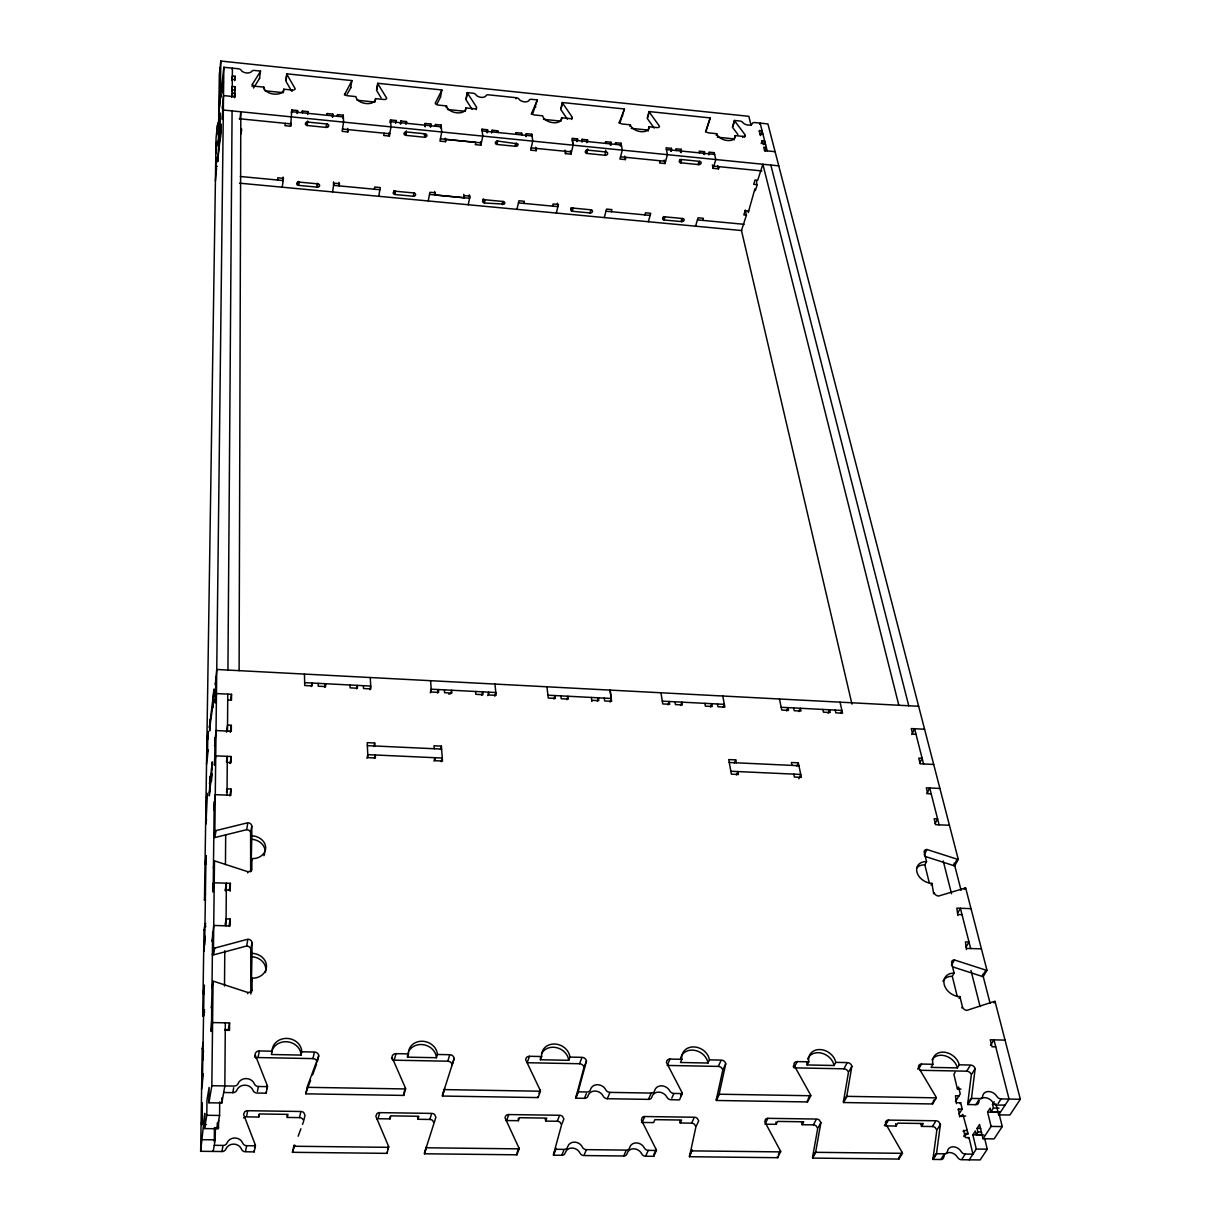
<?xml version="1.0" encoding="UTF-8"?>
<svg xmlns="http://www.w3.org/2000/svg" width="1221" height="1221" viewBox="0 0 1221 1221"><rect width="100%" height="100%" fill="white"/><g stroke="black" fill="none" stroke-linecap="round" stroke-linejoin="round"><path stroke-width="1.5" d="M216.163 152.884L216.621 141.88L216.163 152.884L216.529 149.557M239.102 670.65L240.812 111.783L239.927 119.231M241.132 128.541L241.117 133.776L241.682 129.167M206.074 822.725L206.151 823.885L206.837 793.268L206.074 822.725L206.547 819.428M211.569 1021.855L211.111 1031.455L212.576 1022.557L229.563 1022.939L229.517 1030.356L225.259 1030.265M225.168 924.618L226.099 918.925L230.174 919.047L230.143 925.961L213.721 925.457L212.21 941.483L212.576 939.224M230.174 891.223L230.387 883.332L214.224 882.783L212.82 891.956L213.263 882.966M226.526 792.337L227.06 788.842L230.952 789.01L230.922 795.298L215.262 794.642L213.828 810.24L214.163 807.936M214.789 756.73L214.377 765.17L215.72 755.83L231.151 756.516L231.12 762.652L227.259 762.469M226.496 732.142L227.533 725.121L231.334 725.305L231.303 731.287L216.025 730.555L214.621 745.939L214.942 743.604M215.537 694.81L215.14 702.975L216.468 693.559L231.517 694.322L231.486 700.167L227.716 699.969M231.715 97.39L232.219 93.01L235.104 93.3L235.088 96.749L223.519 95.574L222.436 108.364L222.695 106.044M234.31 97.161L235.134 86.752L232.265 86.447L231.822 90.934M231.853 80.357L232.341 75.992L235.21 76.282L235.18 79.67L232.311 79.365M202.304 1104.471L202.213 1102.853L201.633 1124.831L202.304 1104.471L201.786 1107.569M224.511 986.003L224.786 950.716M225.458 864.636L225.687 834.645M225.32 1022.832L224.847 1085.927L221.81 1102.99L208.928 1102.792L209.112 1087.453L206.99 1099.999L206.792 1115.277L204.518 1128.586L217.216 1128.753L219.582 1115.46L219.704 1101.891M226.038 925.823L226.358 883.195L225.183 890.521M227.014 795.13L227.304 756.348L226.45 761.95M227.488 731.104L227.762 694.123M227.93 670.054L232.082 110.913M232.188 96.444L232.402 68.147L232.265 69.307M218.422 1128.753L218.666 1120.222M221.81 1102.99L221.856 1097.877M214.286 1141.788L214.438 1127.67L218.605 1127.731M213.339 1150.411L213.171 1151.434L215.232 1139.849L215.354 1128.479M217.216 1128.753L217.262 1123.045M213.706 691.345L212.912 707.432L212.958 704.548M220.97 126.541L220.375 138.126L220.391 136.37M221.245 96.764L221.276 95.085M211.477 1029.242L212.652 932.279M213.171 889.666L214.24 801.617M214.713 762.835L215.018 737.591M215.476 700.625L215.766 676.556M222.558 117.063L222.726 102.579M223.321 81.502L222.878 92.979L223.306 81.471M208.928 1102.792L211.844 1085.713L213.065 981.302A4.197 3.617 3.7 0 1 214.27 981.486L247.894 992.505A4.182 3.602 5.7 0 0 252.06 988.995L252.045 978.204A14.515 12.408 6.1 0 0 266.483 966.162A14.515 12.408 6.1 0 0 251.999 953.342L251.984 942.81A4.121 3.495 6 0 0 247.878 939.193L214.652 948.107A4.136 3.51 4.2 0 1 213.461 948.229L212.378 955.02A4.121 3.51 4 0 0 213.568 954.898L246.673 945.985A4.106 3.48 5.9 0 1 250.763 949.587L250.824 994.047M213.461 948.229L214.484 861.049A4.029 3.312 4.9 0 1 215.629 861.232L247.848 871.718A4.014 3.312 6.5 0 0 251.847 868.543L251.831 858.638A13.919 11.401 6.7 0 0 265.674 847.725A13.919 11.401 6.7 0 0 251.785 835.79L251.77 826.113A3.953 3.205 6.7 0 0 247.832 822.756L215.98 830.585A3.968 3.22 5.2 0 1 214.85 830.677L213.812 837.621A3.953 3.22 5.1 0 0 214.942 837.53L246.688 829.67A3.938 3.205 6.6 0 1 250.61 833.043L250.656 871.84M214.85 830.677L223.84 67.262L238.4 68.773A2.869 1.664 8.8 0 1 240.69 69.689L241.88 71.139A5.739 3.312 9 0 0 251.022 72.085L252.213 70.879A2.869 1.664 9.1 0 1 254.487 70.452L260.47 71.077L259.493 78.495L253.541 88.034M303.846 1120.344L305.021 1115.246L303.785 1112.606A4.09 3.694 9.1 0 0 300.885 1111.492L247.68 1110.713A4.106 3.709 4.5 0 0 244.78 1111.751L243.574 1114.361L255.235 1144.718A4.121 3.755 4.4 0 1 255.418 1145.802L254.166 1151.891L245.436 1151.785A4.136 3.77 3.8 0 1 241.529 1149.22A8.318 7.585 2.6 0 0 227.06 1147.053L225.29 1150.045A4.151 3.785 1.6 0 1 221.947 1151.525L200.656 1151.296L204.731 1113.369L204.518 1128.586M219.551 125.351L217.46 125.153L217.369 131.914L218.696 119.902L219.322 74.588L220.803 61.05L748.824 116.316L751.068 125.305M209.798 719.551L209.63 730.982L210.302 723.595M217.826 154.716L217.735 161.691L218.269 155.403M218.193 124.405L218.223 122.711M218.361 143.345L218.559 128.983M209.981 788.323L209.295 795.848L210.149 776.281L210.104 779.273M219.017 144.078L219.322 122.176M219.536 106.349L220.07 67.842M219.78 137.225L220.07 115.339M220.284 99.527L220.803 61.05M211.386 778.51L211.355 781.532L212.21 761.873L211.508 769.444M200.656 1151.296L202.213 1048.641L203.22 1042.352M203.846 1015.948A4.014 3.495 2.7 0 1 202.701 1016.07L204.014 930.081L204.991 923.61A3.907 3.297 3.9 0 1 205.83 923.717M205.571 899.969A3.861 3.22 4.2 0 1 204.472 900.06L216.071 137.759L217.46 125.153M204.044 987.255L202.365 1084.569M204.67 945.1L205.967 857.89M207.463 757.661L207.829 733.729M216.163 174.191L216.376 159.63M434.355 1122.16L435.912 1117.123L434.584 1114.514A4.029 3.602 19.8 0 0 431.7 1113.399L379.7 1112.636A4.06 3.648 15.8 0 0 376.907 1113.674L375.839 1116.253L388.644 1146.534L387.057 1153.357L292.46 1152.303L294.841 1145.206M292.46 1152.303L294.002 1145.161M376.572 1118.955A4.045 3.648 15.8 0 1 378.022 1118.726L390.033 1118.894L390.186 1116.406M218.788 113.141L223.84 67.262M216.27 145.757L216.636 142.414M222.939 85.485L223.321 81.99M218.513 132.402L218.269 134.661L220.329 113.065L220.024 118.773M222.848 92.567L223.245 89.072M218.406 139.881L218.116 145.604L219.124 136.538M216.331 163.11L216.636 157.387L215.644 166.3L217.323 166.468M216.224 170.681L216.468 168.437L215.415 180.891M217.781 158.181L217.536 160.439L221.245 124.191L220.94 130.006M222.604 113.568L222.298 119.399L223.336 110.027L778.769 165.858M217.75 159.966L220.909 131.792M232.112 91.041L232.234 89.866L235.119 90.156M234.707 80.647L235.21 76.282M234.63 91.117L235.134 86.752M234.6 97.68L235.104 93.3M252.121 86.599L252.396 84.264L260.363 71.535A2.854 1.664 9.1 0 0 260.47 71.077M979.364 1100.426A8.41 6.471 37.4 0 0 978.769 1102.319A4.197 3.236 37.1 0 1 975.808 1104.669L967.826 1104.547A4.212 3.251 37.2 0 1 967.734 1103.509L971.321 1074.801A4.151 3.19 36.2 0 0 966.711 1071.183L919.764 1070.283M959.263 1064.804L957.371 1067.887L931.043 1067.383L932.89 1064.285A14.545 11.248 35.6 0 1 943.146 1052.136A14.545 11.248 35.6 0 1 959.263 1064.804L970.527 1065.033A4.167 3.19 36 0 1 975.152 1068.665L971.595 1097.404A4.228 3.251 37.1 0 0 971.687 1098.442L967.826 1104.547M263.629 88.889L263.843 87.134L255.265 86.264A2.885 1.679 9.1 0 1 252.396 84.264M679.639 1120.542A13.98 11.889 31.9 0 1 680.234 1122.984L691.605 1123.152A4.014 3.388 32.8 0 1 694.444 1124.236L695.924 1126.769L689.453 1156.714L777.701 1157.706L780.662 1151.388L764.819 1121.824L765.475 1119.336A4.029 3.327 34.6 0 1 767.948 1118.329L816.513 1119.047A4.014 3.266 35.6 0 1 819.337 1120.115L820.894 1122.633L815.796 1151.281A4.06 3.312 36.9 0 0 815.842 1152.319L812.621 1158.088L898.946 1159.05L902.441 1153.326A4.045 3.236 38.1 0 0 902.075 1152.303L885.561 1123.564A3.984 3.175 36.8 0 1 885.759 1121.641L886.11 1121.092A4.029 3.205 36.8 0 1 888.491 1120.1L936.003 1120.786A4.029 3.159 37.5 0 1 938.812 1121.855L940.445 1124.343L936.644 1152.7A4.06 3.205 38.6 0 0 936.721 1153.723L933.103 1159.431L940.842 1159.507A4.06 3.205 38.7 0 0 943.451 1158.103L944.352 1155.31M692.261 1149.831L689.453 1156.714M347.085 94.276L350.671 87.927L351.862 80.586L286.737 73.809A2.854 1.648 9.6 0 0 286.859 74.298L295.146 88.66A2.869 1.679 9.7 0 1 292.338 90.064L283.806 89.194L283.333 92.674L265.064 90.797M286.737 73.809L285.806 80.739A2.839 1.648 9.6 0 0 285.928 81.227L291.422 90.797M286.096 80.082L286.859 74.298M933.103 1159.431A4.045 3.205 38.8 0 1 933.027 1158.408L936.858 1130.097L935.225 1127.609A4.014 3.159 37.7 0 0 932.432 1126.54L921.534 1126.388A14.072 11.142 37.2 0 0 920.756 1124.007M277.518 180.036L277.823 177.808L283.455 178.358L282.234 187.21M285.226 123.336L284.92 125.656L290.659 126.221L291.788 109.966L297.542 110.562L297.42 113.446M292.185 91.224L292.338 90.064M291.392 112.881L291.788 109.966M206.898 740.384L208.135 731.516L207.738 739.438M209.722 725.243L209.401 727.502L214.041 689.01L213.644 697.054M215.69 682.295L215.369 684.63L216.743 669.474L918.635 706.287M209.676 728.128L213.599 699.938M207.555 751.877L207.86 749.663L206.532 764.3M297.13 113.461L297.542 110.562M302.152 112.195L302.32 111.035L308.043 111.615L308.104 113.355M206.456 797.679L206.929 794.383M209.463 783.806L212.164 764.895M209.325 792.841L212.042 773.961M307.631 114.515L308.043 111.615M298.229 181.776L298 183.44L297.955 181.685M298.504 181.441L298.596 185.378L317.643 187.179A2.137 1.679 0 0 0 318.818 186.813L319.124 186.584A2.106 1.664 0 0 0 319.398 184.768L319.169 184.478A2.137 1.679 0 0 0 318.147 183.898L299.084 182.082L298.214 185.333A2.137 1.679 0.8 0 1 297.176 184.768A2.121 1.679 0.8 0 1 297.512 182.417M205.021 864.437L206.303 855.707L205.876 864.147M230.738 699.602L231.517 694.322M204.472 900.06L205.449 893.574M230.281 732.325L231.334 725.305M215.11 836.37L215.98 830.585M326.938 114.698L327.106 113.538L332.814 114.118L332.707 117.002M213.431 867.963L214.484 861.049M317.765 183.837L317.262 187.149L317.124 183.211M326.862 123.962L326.328 127.427L306.868 125.473A2.183 1.77 1 0 1 307.356 122.024L327.243 124.038A2.152 1.74 0.1 0 1 326.74 127.442L326.266 125.702M230.082 763.522L231.151 756.516M205.616 927.029L205.784 925.945M204.777 938.476L205.097 936.324L203.693 951.541L204.426 946.718M332.371 117.002L332.814 114.118M229.884 795.985L230.952 789.01M337.378 115.751L337.561 114.606L343.254 115.171L343.589 122.131L342.124 131.349L347.817 131.929L348.183 129.624M203.297 992.032L203.052 993.619L204.38 985.118L203.938 994.108M344.383 94.902L351.77 81.059A2.824 1.633 10.6 0 0 351.862 80.586M342.811 118.055L343.254 115.171M332.539 191.956L333.944 183.15L339.514 183.684L339.163 185.882L339.011 182.387M202.701 1016.07L203.709 1009.721A4.029 3.495 2.8 0 0 204.579 1009.66M204.014 1014.895L204.579 1011.37M213.736 953.769L214.652 948.107M226.129 891.086L226.312 889.941M211.981 988.048L213.065 981.302M203.068 1052.868L203.403 1050.777L202.961 1060.042M211.844 998.702L211.401 1008.21L211.767 1005.982M229.273 890.216L230.387 883.332M202.732 1075.716L203.068 1073.625L201.587 1089.239M229.06 925.869L230.174 919.047M246.688 829.67L247.634 823.9M201.541 1123.091L202.06 1119.993M250.793 831.883L251.77 826.113M531.272 114.133L537.24 100.366A2.763 1.603 13.5 0 0 537.286 99.908L531.578 99.313A2.763 1.603 13.5 0 0 529.181 100.153A5.54 3.19 13.3 0 1 524.389 101.831A5.54 3.19 13.3 0 1 518.971 99.084A2.778 1.603 13.2 0 0 516.254 97.711L488.476 94.826A2.778 1.603 12.8 0 0 486.034 95.665A5.556 3.22 12.7 0 1 481.15 97.344A5.556 3.22 12.7 0 1 475.747 94.597A2.793 1.618 12.6 0 0 473.031 93.208L467.277 92.613A2.778 1.618 12.5 0 0 467.445 93.101L476.694 107.356A2.808 1.633 12.6 0 1 474.13 108.761L465.857 107.906A9.844 5.739 12.3 0 1 456.807 112.836A9.844 5.739 12.3 0 1 446.52 105.922L438.217 105.067A2.808 1.648 12 0 1 435.271 103.098L441.758 90.43A2.793 1.618 12 0 0 441.819 89.957L377.716 83.287L376.556 90.14A2.808 1.633 11.1 0 0 376.709 90.629L381.059 97.772M377.716 83.287A2.808 1.633 11.1 0 0 377.854 83.776L386.63 98.092A2.839 1.648 11.1 0 1 383.959 99.496L375.549 98.626L374.969 102.06L356.99 100.229M376.892 89.484L377.854 83.776M251.831 858.638L251.236 862.087L251.785 835.79M247.649 872.862L247.848 871.718M932.89 1064.285L921.55 1064.056A4.151 3.236 35.3 0 0 918.574 1067.551L935.942 1096.794A4.212 3.297 36.5 0 1 936.339 1097.847L932.6 1103.967L843.528 1102.532A4.197 3.373 35.4 0 1 843.482 1101.479L848.442 1072.481A4.136 3.312 34.2 0 0 843.894 1068.818L793.955 1067.856M835.775 1062.362L834.08 1065.49L807.157 1064.956L808.79 1061.827A14.515 11.645 33.4 0 1 819.84 1049.556A14.515 11.645 33.4 0 1 835.775 1062.362L847.298 1062.591A4.151 3.312 34.1 0 1 851.861 1066.254L846.916 1095.298A4.212 3.373 35.2 0 0 846.977 1096.351L843.528 1102.532M251.45 870.832L251.648 869.688M374.359 189.224L374.74 187.042L380.28 187.561L378.739 196.306M384.127 133.211L383.73 135.5L389.377 136.065L390.995 126.877L390.506 119.948L396.153 120.528L396.276 122.253M229.563 1022.939L228.388 1029.608L224.633 1029.532M390.003 122.817L390.506 119.948M246.673 945.985L247.665 940.338M395.635 123.382L396.153 120.528M250.961 948.458L251.984 942.81M400.335 123.855L400.854 121.001L406.486 121.566L406.624 123.29M812.621 1158.088A4.045 3.312 37.1 0 1 812.591 1157.065L817.704 1128.448L816.147 1125.93A3.999 3.266 35.8 0 0 813.339 1124.862L802.197 1124.709A13.996 11.493 35.1 0 0 801.51 1122.297M400.778 123.87L400.854 121.001M252.045 978.204L251.434 981.577L251.999 953.342M247.68 993.635L247.894 992.505M405.967 124.435L406.486 121.566M394.291 190.903L394.001 192.536L393.879 190.797M395.558 191.224L394.597 194.46A2.106 1.664 -2.9 0 1 395.192 191.209L413.934 192.964L413.309 196.245L394.963 194.521L394.719 191.025M221.947 1151.525L222.878 1146.443M223.687 1092.505L232.784 1092.658L233.684 1087.728M251.45 992.352L251.862 990.124M311.37 686.523L312.027 683.027L312.103 685.897L304.716 685.515L304.456 674.068M424.679 126.312L425.213 123.458L430.83 124.023L430.769 126.892M425.045 126.908L425.213 123.458M424.221 133.776L424.908 137.256A2.137 1.725 -4 0 0 425.564 133.898L424.526 137.24L405.387 135.302A2.152 1.74 -3.2 0 1 406.013 131.914M430.28 126.877L430.83 124.023M254.609 1057.111L254.93 1055.463M437.21 103.541L440.43 97.222L441.819 89.957M435.271 125.641L435.5 124.496L441.102 125.061L441.758 132.005L439.972 141.102L445.573 141.667L446.016 139.392L475.793 142.353L475.32 144.612L480.876 145.177L482.799 136.111L481.99 129.197L487.545 129.762L487.515 132.616M246.688 1115.841L247.68 1110.713M258.211 1056.73L259.34 1050.945L272.1 1051.205A14.866 13.11 8 0 1 286.752 1038.399A14.866 13.11 8 0 1 301.755 1051.785L314.423 1052.029A4.243 3.739 10 0 1 318.727 1055.875L317.399 1061.614M440.537 127.915L441.102 125.061M446.184 107.631L446.52 105.922M428.22 200.977L429.929 192.277L435.424 192.811L434.981 194.978L464.148 197.771L464.606 195.604L470.054 196.123L468.223 204.762M245.635 1150.777L246.657 1145.695A4.151 3.785 4 0 1 242.735 1143.115A8.349 7.601 2.8 0 0 228.205 1140.948L226.434 1143.924A4.167 3.785 1.8 0 1 223.077 1145.42L214.255 1145.313M257.433 1091.406L258.409 1086.492A4.304 3.846 5.7 0 1 254.35 1083.851A8.639 7.723 4.7 0 0 246.215 1078.586A8.639 7.723 4.7 0 0 238.08 1083.576A4.319 3.846 3.8 0 1 233.989 1086.08L211.844 1085.713M243.59 1117.902A4.09 3.694 4.3 0 1 246.489 1116.864L258.76 1117.032L259.386 1113.964L287.973 1114.376L287.301 1117.444L299.496 1117.612A4.075 3.694 9 0 1 302.381 1118.726L303.312 1119.993M272.1 1051.205L271.428 1054.501L301.038 1055.081L301.755 1051.785M467.277 92.613L465.888 99.389A2.778 1.618 12.5 0 0 466.056 99.878L472.191 109.371M466.285 98.748L467.445 93.101M465.857 107.906L465.17 111.309L447.466 109.493M254.548 1148.091L255.235 1144.718M266.636 1088.827L267.307 1085.545L255.097 1054.639A4.274 3.77 6 0 1 259.34 1050.945M232.784 1092.658A4.304 3.846 3.6 0 0 236.843 1090.155A8.608 7.708 4.5 0 1 244.963 1085.164A8.608 7.708 4.5 0 1 253.052 1090.414A4.289 3.831 5.5 0 0 257.112 1093.039L266.163 1093.192L267.491 1086.644A4.304 3.846 6 0 0 267.307 1085.545M476.221 109.631L476.449 108.486M356.578 688.842L357.31 685.363L357.432 688.232L350.106 687.85L349.984 684.981M481.761 130.342L481.99 129.197M486.95 132.601L487.545 129.762M369.902 689.758L370.696 686.065L304.655 682.646M491.559 133.058L492.17 130.235L497.71 130.8L497.924 132.509M497.466 131.929L497.71 130.8M483.363 199.359L483.012 200.977L482.829 199.237M709.447 1059.859L707.982 1063.033L680.433 1062.484L681.852 1059.309A14.515 12.057 30.2 0 1 693.726 1046.916A14.515 12.057 30.2 0 1 709.447 1059.859L721.229 1060.087A4.151 3.434 31.1 0 1 725.747 1063.796L719.367 1093.146A4.197 3.495 32.3 0 0 719.367 1094.214L716.361 1100.472L807.493 1101.953L810.805 1095.741A4.212 3.419 34.4 0 0 810.439 1094.688L793.986 1065.124A4.151 3.358 33 0 1 797.191 1061.598L808.79 1061.827M485.027 199.725L484.31 202.961L482.768 202.091A2.076 1.618 -6.3 0 1 484.645 199.74L503.464 201.526A2.06 1.618 -7 0 1 504.227 204.121L484.31 202.991L483.867 199.054M497.832 141.087L496.718 144.414A2.121 1.694 -7 0 1 495.924 141.682L497.832 141.087L517.872 143.88A2.121 1.694 -7.8 0 1 515.934 146.337L497.084 144.475L496.672 141.026M716.361 1100.472A4.182 3.495 32.5 0 1 716.361 1099.419L722.756 1070.1A4.136 3.419 31.3 0 0 718.269 1066.406L667.185 1065.429M366.956 758.317L367.765 754.639L442.261 758.043L441.315 761.69M516.01 98.84L516.254 97.711M373.916 746.458L374.679 742.994L367.216 742.658L367.903 757.646L375.412 757.997L375.259 754.975L374.481 758.424M515.903 133.791L516.162 132.662L521.672 133.211L521.916 134.936M503.113 201.434L502.38 204.67L502.167 202.93M516.315 142.949L515.552 146.322L515.323 144.597M521.428 134.341L521.672 133.211M299.496 1117.612L300.656 1112.514M317.124 1061.751A4.228 3.739 9.9 0 0 312.927 1058.607L314.24 1052.853M452.396 1064.178L454.166 1058.515A4.182 3.663 19.2 0 0 449.786 1054.715L437.408 1054.471A14.652 12.836 17.4 0 0 422.161 1041.238A14.652 12.836 17.4 0 0 408.455 1053.891L395.986 1053.647A4.197 3.694 15.7 0 0 392.017 1057.294L405.357 1087.865A4.243 3.77 16.8 0 1 405.586 1088.964L403.724 1095.42L305.815 1093.833L307.295 1087.316A4.289 3.831 9.9 0 1 307.448 1086.217L318.727 1055.875M525.625 136.493L526.282 133.684L531.791 134.234L532.753 141.132L530.662 150.137L536.172 150.687L536.706 148.443M526.251 136.523L526.282 133.684M532.844 113.385L537.286 99.908M531.532 135.363L531.791 134.234M516.926 209.371L518.925 200.763L524.328 201.282L523.824 203.434M619.047 123.168L624.358 109.447A2.747 1.572 14.9 0 0 624.374 108.974L562.316 102.518L560.698 109.218A2.747 1.587 14 0 0 560.897 109.692L567.353 119.154M561.156 108.577L562.499 103.007A2.763 1.587 14 0 1 562.316 102.518M562.499 103.007L572.252 117.201A2.778 1.603 14.1 0 1 569.81 118.605L561.675 117.765L560.866 121.123L543.467 119.337M430.296 692.872L431.196 689.193L495.818 692.521L494.795 696.184M571.703 119.444L571.977 118.315M552.548 206.151L553.067 203.999L558.44 204.502L556.318 213.065M577.777 140.568L577.502 138.858L572.039 138.309L573.137 145.192L570.924 154.167L565.445 153.617L565.995 151.373M437.545 693.009L438.415 689.56L438.614 692.399L431.395 692.032L430.586 680.692M576.8 141.651L577.502 138.858M581.776 140.446L582.051 139.316L587.515 139.866L587.805 141.59M582.051 142.155L582.051 139.316M586.813 142.674L587.515 139.866M570.665 209.279L571.077 207.692M573.092 208.089L572.725 208.089A2.076 1.618 -9.4 0 0 571.916 211.233L590.43 212.988A2.045 1.587 -10 0 0 592.383 210.668L592.185 210.394A2.076 1.603 -10 0 0 591.254 209.844L573.092 208.089L572.283 211.279L571.749 207.814M433.989 761.141L434.859 757.707L435.073 760.698L442.49 761.049L441.392 746.123L434.004 745.772L434.218 748.748M440.506 749.557L441.392 746.123M605.372 142.826L605.662 141.712L611.095 142.262L611.111 145.085M590.064 212.973L590.903 209.768M605.128 155.296L605.509 155.296A2.121 1.679 -11.2 0 0 606.7 154.945L607.035 154.701A2.106 1.664 -11.2 0 0 607.509 152.869L607.31 152.579A2.121 1.679 -11.2 0 0 606.364 151.984L587.423 150.107A2.121 1.694 -10.5 0 0 586.248 150.442L585.897 150.717A2.106 1.664 -10.5 0 0 585.439 152.549L585.637 152.839A2.121 1.694 -10.5 0 0 586.599 153.403L605.128 155.281L605.708 150.214M610.363 145.04L611.095 142.262M615.323 143.834L615.628 142.72L621.046 143.254L622.313 150.137L619.932 159.051L625.35 159.585L625.946 157.372M620.1 122.375L624.374 108.974M620.314 146.047L621.046 143.254M604.288 217.597L606.562 209.081L611.874 209.585L611.309 211.721M629.929 126.496L630.372 124.832L622.328 124.008A2.763 1.587 14.9 0 1 619.337 122.054M481.776 695.283L482.707 691.849L482.967 694.688L475.793 694.322L475.549 691.483M681.852 1059.309L669.978 1059.08A4.151 3.48 29.5 0 0 666.529 1062.652L682.035 1092.52A4.212 3.541 31 0 1 682.356 1093.589L679.486 1099.877L671.077 1099.739A4.182 3.526 30.8 0 1 666.956 1097.206A8.379 7.097 30.6 0 0 658.745 1092.123A8.379 7.097 30.6 0 0 651.892 1096.962A4.182 3.556 30.1 0 1 648.443 1099.373L607.341 1098.717A4.182 3.587 28.5 0 1 603.235 1096.153A8.379 7.219 28.2 0 0 595.024 1091.055A8.379 7.219 28.2 0 0 587.988 1095.909A4.182 3.602 27.5 0 1 584.447 1098.335L575.9 1098.198A4.197 3.617 27.5 0 1 575.946 1097.13L583.959 1067.49A4.151 3.541 26.3 0 0 579.532 1063.735L527.182 1062.728M569.932 1057.096L568.711 1060.301L540.46 1059.752L541.636 1056.531A14.56 12.485 24.8 0 1 554.441 1044.001A14.56 12.485 24.8 0 1 569.932 1057.096L582.02 1057.34A4.167 3.556 26.1 0 1 586.462 1061.08L578.433 1090.78A4.212 3.617 27.3 0 0 578.388 1091.849L575.9 1098.198M487.728 695.588L488.659 692.154L488.934 694.993L496.077 695.36L494.993 684.065M705.463 132.051L710.149 118.376A2.717 1.542 16.2 0 0 710.149 117.918L649.023 111.554L647.222 118.178A2.732 1.572 15.3 0 0 647.42 118.651L654.181 128.068M647.725 117.552L649.236 112.027A2.732 1.572 15.3 0 1 649.023 111.554M391.575 1058.928L391.788 1058.119M696.397 1125.793L698.717 1120.878L697.222 1118.329A4.014 3.388 32.7 0 0 694.383 1117.246L644.749 1116.528A4.014 3.419 31 0 0 642.17 1117.536L641.376 1120.054L656.12 1149.419A4.029 3.465 32.7 0 1 656.425 1150.457L653.754 1156.318L645.619 1156.241A4.045 3.48 32.6 0 1 641.651 1153.753A8.104 7.005 32.4 0 0 634.905 1148.9A8.104 7.005 32.4 0 0 627.915 1151.662L626.632 1154.547A4.045 3.51 31.8 0 1 623.717 1155.997L583.928 1155.554A4.045 3.541 30.1 0 1 579.975 1153.051A8.104 7.112 29.9 0 0 573.26 1148.167A8.104 7.112 29.9 0 0 566.132 1150.96L564.774 1153.86A4.045 3.556 29.1 0 1 561.797 1155.295L553.51 1155.203A4.029 3.556 29.1 0 1 553.571 1154.15L561.553 1124.923L560.149 1122.343A4.014 3.51 27.6 0 0 557.295 1121.244L545.65 1121.092A14.011 12.302 26.2 0 0 545.131 1118.619M648.244 131.029A9.646 5.571 15.2 0 0 648.183 130.082L649.099 126.755L657.096 127.579A2.747 1.587 15.5 0 0 659.432 126.175L649.236 112.027M378.312 1117.703L379.7 1112.636M394.414 1059.355L395.986 1053.647M644.871 214.911L645.466 212.79L650.747 213.293L648.336 221.749M660.179 160.79L659.554 163.004L664.926 163.538L667.46 154.67L666.056 147.817L671.428 148.352L671.458 151.175M390.033 1118.894L390.888 1115.857L418.834 1116.269L417.933 1119.291L429.838 1119.459A4.014 3.602 19.9 0 1 432.722 1120.557L434.035 1123.152L424.587 1152.716A4.045 3.663 20.9 0 0 424.481 1153.784L516.926 1154.807L519.123 1148.869A4.029 3.587 26.6 0 0 518.864 1147.801L505.143 1118.115A3.984 3.51 24.8 0 1 505.616 1116.131L506.074 1115.551A3.984 3.51 24.8 0 1 508.73 1114.559L559.615 1115.277A4.029 3.51 27.5 0 1 562.469 1116.376L563.888 1118.955L561.935 1123.93M437.408 1054.471L436.431 1057.722L407.524 1057.157L408.455 1053.891M670.634 151.114L671.428 148.352M387.606 1149.617L388.568 1146.275M403.953 1092.719L405.357 1087.865M680.463 152.106L681.272 149.344L675.9 148.809L676.266 150.519M681.15 152.717L681.272 149.344M665.079 216.819L663.812 219.933A2.06 1.587 -12.4 0 1 662.896 219.398L662.713 219.124A2.045 1.572 -12.4 0 1 664.697 216.819L682.951 218.544A2.045 1.557 -12.9 0 1 682.035 221.657L664.163 219.994L663.476 216.544M681.761 159.539L681.379 159.524A2.106 1.648 -13.8 0 0 680.433 162.79L699.038 164.637A2.091 1.633 -14.3 0 0 700.015 161.401L681.761 159.539L680.799 162.836L680.066 159.402M706.028 131.227L710.149 117.918M682.6 218.467L681.654 221.642L681.303 219.902M699.648 161.309L698.671 164.621L698.275 162.912M703.647 154.441L704.471 151.694L699.114 151.16L699.496 152.854M704.517 154.502L704.471 151.694M708.974 154.96L708.913 152.137L714.254 152.686L715.811 159.539L713.14 168.345L718.467 168.864L719.138 166.682M716.239 135.363L716.742 133.715L708.821 132.891A2.747 1.572 16.2 0 1 705.799 130.952M713.919 153.785L714.254 152.686M695.527 226.206L698.091 217.796L703.327 218.284L702.67 220.391M553.952 698.992L554.99 695.588L555.326 698.412L548.26 698.046L546.947 686.767M925.136 856.44L953.754 865.628A3.785 2.778 30 0 0 954.776 865.781L958.271 859.386L767.917 123.932L754.654 122.558A2.717 1.542 16.9 0 0 752.472 123.397A5.418 3.068 16.7 0 1 748.107 125.076A5.418 3.068 16.7 0 1 742.658 122.375A2.717 1.542 16.6 0 0 739.926 121.016L734.416 120.452L732.417 126.999A2.701 1.542 16.6 0 0 732.631 127.472L737.911 134.508M732.966 126.389L734.645 120.925A2.717 1.542 16.6 0 1 734.416 120.452M429.838 1119.459L431.395 1114.422M452.152 1064.987A4.167 3.648 19.2 0 0 447.786 1061.202L449.526 1055.524M734.264 139.835A9.57 5.495 16.5 0 0 734.157 138.889L735.179 135.607L743.055 136.416A2.732 1.557 16.7 0 0 745.268 135.012L734.645 120.925M424.587 1152.716L426.129 1147.725M541.636 1056.531L529.471 1056.287A4.167 3.602 23.7 0 0 525.747 1059.904L540.155 1090.139A4.212 3.663 25.1 0 1 540.43 1091.223L538.079 1097.587L442.445 1096.046A4.212 3.724 20.1 0 1 442.551 1094.962L444.047 1090.139M424.481 1153.784L426.343 1147.786A4.06 3.663 20.8 0 1 426.45 1146.717M442.445 1096.046L444.444 1089.605A4.228 3.739 20 0 1 444.551 1088.522M566.865 699.664L567.933 696.26L568.284 699.084L561.217 698.717L560.882 695.894M742.719 137.515L743.055 136.416M744.581 137.21L744.932 136.111M759.783 124.206L760.134 123.123L767.215 150.885M759.141 131.639L759.477 130.555L762.087 130.815L760.591 135.546M759.981 134.951L759.477 130.555M761.217 143.544L762.087 140.812L764.712 141.087L763.705 144.612M442.551 1094.962L454.166 1058.515M765.124 151.328L766.345 147.512L763.72 147.237L764.575 150.61L775.091 151.679M756.593 180.677L756.73 186.264L755.341 190.583L754.914 188.858L748.214 212.637M745.207 210.012L746.428 215.171L741.468 230.525L851.968 704.135M597.283 701.22L598.397 697.832L598.778 700.64L591.758 700.289L591.376 697.466M610.042 702.09L611.248 698.473L610.057 690.079L611.629 701.312L604.624 700.946L604.242 698.137M506.99 1119.535L508.76 1114.529M527.457 1061.934L529.471 1056.287M668.009 704.853L669.23 701.495L669.688 704.288L662.744 703.937L660.958 692.765M505.921 1120.588A4.014 3.556 24.9 0 1 506.639 1120.542L518.36 1120.695L519.444 1117.703L546.779 1118.1L545.65 1121.092M298.153 1136.217L300.885 1128.769M302.518 1124.327L303.617 1121.351M680.662 705.509L681.913 702.151L682.371 704.944L675.457 704.593L674.999 701.8M517.032 1152.761L518.864 1147.801M538.98 1093.329L540.155 1090.139M310.592 1080.264L305.967 1092.734A4.274 3.816 9.8 0 0 305.815 1093.833M312.576 1074.923L316.544 1064.224M710.485 707.035L711.767 703.693L712.255 706.486L705.372 706.135L704.883 703.342M557.295 1121.244L559.218 1116.269M579.532 1063.735L581.7 1058.134M723.183 707.31L724.343 704.349L662.301 701.144M584.279 1066.681L586.462 1061.08M553.571 1154.15L555.509 1149.22M575.946 1097.13L577.808 1092.368M553.51 1155.203L555.83 1149.297A4.045 3.556 28.9 0 1 555.891 1148.244M561.797 1155.31L563.751 1150.38M584.447 1098.335L586.339 1093.589M734.37 763.201L735.729 759.889L728.723 759.569L731.379 774.175L738.415 774.496L737.881 771.565L736.522 774.877M584.34 1154.562L586.37 1149.648L626.281 1150.106A4.06 3.51 31.6 0 0 629.212 1148.671L630.494 1145.786A8.135 7.021 32.2 0 1 637.499 1143.009A8.135 7.021 32.2 0 1 644.276 1147.877A4.06 3.48 32.4 0 0 648.259 1150.365L656.425 1150.457M607.341 1098.717L609.951 1092.383L651.205 1093.07A4.197 3.556 29.9 0 0 654.654 1090.643A8.41 7.112 30.5 0 1 661.523 1085.82A8.41 7.112 30.5 0 1 669.78 1090.902A4.197 3.541 30.7 0 0 673.9 1093.451L682.356 1093.589M786.568 710.958L787.957 707.631L788.537 710.408L781.745 710.057L779.471 698.992M798.946 711.599L800.365 708.272L800.961 711.049L794.184 710.698L793.604 707.921M623.717 1155.997L625.854 1151.098M648.443 1099.373L651.205 1093.07M796.87 766.116L798.32 762.82L791.391 762.499L791.986 765.399M642.582 1121.458L644.749 1116.528M667.536 1064.636L669.978 1059.08M798.793 778.83L800.732 774.435L730.845 771.245M828.143 713.095L829.593 709.783L830.219 712.56L823.488 712.209L822.862 709.447M840.597 713.354L841.91 710.424L781.181 707.28M646.046 1155.264L648.259 1150.365M671.779 1098.167L673.9 1093.451M653.891 1154.303L656.12 1149.419M680.601 1095.68L682.035 1092.52M680.234 1122.984L681.593 1120.039L654.914 1119.657L653.601 1122.603L642.139 1122.45A3.999 3.419 31.2 0 0 641.452 1122.496M691.605 1123.152L693.925 1118.238M718.269 1066.406L720.863 1060.881M723.137 1069.321L725.747 1063.796M689.468 1155.677L691.803 1150.808M716.361 1099.419L718.604 1094.718M911.766 734.538L914.59 728.739L923.58 763.964M919.688 763.14L922.13 758.272L918.757 758.104L920.207 763.812L933.699 764.438M926.77 793.742L929.715 787.988L939.102 824.831M793.177 1066.696L793.574 1065.918M765.445 1123.213L767.948 1118.329M794.367 1067.078L797.191 1061.598M764.941 1124.175L776.144 1124.343L777.67 1121.427L803.769 1121.794L802.197 1124.709M935.057 823.702L937.591 818.864L934.141 818.726L935.668 824.694L949.434 825.259M924.19 854.883L927.014 849.511L957.233 859.218A3.785 2.778 29.9 0 0 958.271 859.386M916.681 867.994A13.339 9.905 29.9 0 1 924.846 864.85L926.556 861.629L924.282 852.426A3.785 2.793 29.3 0 1 927.014 849.511M778.388 1154.73L780.463 1150.869M807.951 1099.343L809.615 1096.244M931.058 884.95L931.928 883.348A13.37 9.905 29.8 0 1 916.91 872.023A13.37 9.905 29.8 0 1 926.556 861.629M933.668 893.818L931.928 883.348M953.754 865.628L956.654 860.286M813.339 1124.862L815.979 1120.008M843.894 1068.818L846.87 1063.369M818.238 1127.487L820.894 1122.633M848.87 1071.702L851.861 1066.254M812.591 1157.065L815.262 1152.242M843.482 1101.479L846.061 1096.855M964.132 889.27L964.727 888.201A3.846 2.839 30.9 0 1 965.704 888.11L986.98 970.298L983.241 976.571A3.968 2.976 33.3 0 1 982.172 976.403L952.395 966.773M965.109 889.163L965.704 888.11M958.012 912.499L960.393 908.271L970.664 948.534M957.859 915.567L956.837 908.149L971.016 908.638M951.434 965.231L954.44 959.965L985.912 970.13A3.984 2.976 33.2 0 0 986.98 970.298M965.964 947.282L969.001 942.017L965.414 941.895L966.452 949.48M942.917 981.272A14.011 10.623 33.3 0 1 952.288 976.281L954.105 973.122L951.647 963.171A3.968 2.991 32.6 0 1 954.44 959.965M958.989 998.213L959.92 996.641A14.041 10.638 33.3 0 1 944.215 984.538A14.041 10.638 33.3 0 1 954.105 973.122M884.431 1125.487L884.996 1124.526M917.658 1069.108L918.116 1068.329M885.637 1124.923L888.491 1120.1M918.803 1068.711L921.55 1064.056M961.812 1007.89L962.438 1006.837L959.92 996.641M982.172 976.403L985.286 971.168M885.072 1125.884L896.046 1126.037L897.756 1123.152L923.305 1123.518L921.534 1126.388M899.16 1157.065L901.098 1153.891M901.48 1153.25L902.075 1152.303M933.134 1101.403L934.065 1099.877M994.077 1002.96L995.023 1001.388A4.045 3.037 34.4 0 0 994.016 1001.51L966.956 1010.347A4.045 3.068 34.1 0 1 962.438 1006.837M955.081 1072.313L953.891 1074.266L957.401 1088.995L960.973 1089.056M932.432 1126.54L935.408 1121.748M966.711 1071.183L970.054 1065.796M957.401 1088.995L958.607 1087.056L960.24 1093.909L955.433 1101.617M937.453 1129.135L940.445 1124.343M971.794 1074.037L975.152 1068.665M990.536 1045.359L993.955 1039.865L1009.05 1099.068L998.702 1114.849L1009.904 1115.017L1020.344 1099.251L995.023 1001.388M956.47 1103.616L955.448 1095.771L959.034 1095.832M960.072 1103.677L960.668 1102.716L957.081 1102.655M957.966 1109.95L958.577 1108.989L962.179 1109.05L960.668 1102.716M959.157 1113.857L962.179 1109.05M933.027 1158.408L936.034 1153.662M967.734 1103.509L970.634 1098.931M959.614 1116.894L958.577 1108.989M940.842 1159.507L943.864 1154.761M975.808 1104.669L978.723 1100.106M963.064 1131.455L963.69 1130.493L967.307 1130.554M963.644 1136.278L965.475 1133.424L968.192 1133.454M968.375 1138.552L969.001 1137.59L965.353 1137.545L963.69 1130.493M969.215 1159.828L976.281 1149.053L972.862 1134.843L975.365 1130.982L976.22 1134.523L981.699 1134.599M976.22 1134.523L977.914 1131.928L977.044 1128.372L979.563 1124.495L983.027 1138.75L994.092 1138.903L1002.258 1126.571L998.671 1112.27L987.591 1112.102L991.116 1126.418L983.027 1138.75M987.591 1112.102L990.155 1108.134L991.04 1111.705L1000.304 1111.858M991.04 1111.705L993.406 1108.058L992.52 1104.486L994.245 1101.83M962.148 1158.805L965.231 1154.059L972.939 1154.15L969.001 1137.59M998.122 1103.494L1001.098 1098.931L1020.344 1099.251M984.675 1138.537L987.27 1149.19L980.142 1159.95L961.522 1159.736A4.06 3.175 38.9 0 1 957.539 1157.325A8.135 6.395 38.9 0 0 945.634 1153.769M448.702 694.108L450.732 693.696L451.617 690.247L451.846 693.085L444.627 692.719L444.413 689.865M964.727 888.201L938.567 896.031A3.846 2.869 30.5 0 1 934.248 892.765M202.625 1139.697L215.232 1139.849M976.281 1149.053L987.27 1149.19M246.657 1145.695L255.418 1145.802M293.849 1146.244L388.782 1147.343M426.343 1147.786L519.123 1148.869M555.83 1149.297L564.148 1149.388A4.06 3.571 28.9 0 0 567.139 1147.938L568.498 1145.039A8.135 7.128 29.7 0 1 575.656 1142.245A8.135 7.128 29.7 0 1 582.402 1147.145A4.06 3.541 30 0 0 586.37 1149.648M692.246 1150.884L780.799 1151.907M815.842 1152.319L902.441 1153.326M936.721 1153.723L944.474 1153.814A4.075 3.205 38.5 0 0 947.099 1152.41L947.984 1149.602A8.165 6.41 38.8 0 1 954.318 1146.901A8.165 6.41 38.8 0 1 961.217 1151.632A4.075 3.19 38.7 0 0 965.231 1154.059M977.914 1131.928L981.577 1131.974M968.299 1133.882C962.453 1135.255 969.321 1135.225 967.414 1130.982L962.911 1114.452A2.976 1.099 87.7 0 0 961.843 1116.605M202.854 1124.51L206.425 1124.556M972.862 1134.843L983.805 1134.981M960.225 1115.933L965.643 1116.009M206.792 1115.277L219.582 1115.46M991.116 1126.418L1002.258 1126.571M977.044 1128.372L980.707 1128.433M258.409 1086.492L267.491 1086.644M307.295 1087.316L405.586 1088.964M444.444 1089.605L540.43 1091.223M578.388 1091.849L586.98 1092.001A4.197 3.617 27.4 0 0 590.521 1089.559A8.425 7.219 28 0 1 597.588 1084.706A8.425 7.219 28 0 1 605.814 1089.819A4.197 3.587 28.3 0 0 609.951 1092.383M719.367 1094.214L810.805 1095.741M846.977 1096.351L936.339 1097.847M971.687 1098.442L979.7 1098.564A4.212 3.251 37 0 0 982.676 1096.214A8.44 6.487 37.2 0 1 988.598 1091.513A8.44 6.487 37.2 0 1 996.931 1096.458A4.212 3.22 37.2 0 0 1001.098 1098.931M992.52 1104.486L996.229 1104.547M1005.066 1105.142L997.13 1105.02A4.197 3.22 37.4 0 1 992.978 1102.548A8.41 6.471 37.4 0 0 980.677 1098.869M993.406 1108.058L998.976 1108.149M312.927 1058.607L258.058 1057.554A4.258 3.77 5.8 0 0 255.738 1058.119M447.786 1061.202L394.185 1060.179A4.182 3.694 15.7 0 0 392.674 1060.408M1005.051 1040.109L990.246 1039.788L992.032 1046.763L995.741 1046.855M299.084 182.082L298.687 182.066A2.137 1.679 0.8 0 0 297.527 182.402M413.309 196.26L413.69 196.26A2.076 1.648 -3.6 0 0 414.316 193.055L413.934 192.979M406.013 131.929L425.183 133.806M967.063 948.427L981.425 948.854M225.259 890.078L230.357 890.063M958.454 914.514L962.011 914.636M939.911 788.445L926.312 787.835L927.777 793.665L931.196 793.818M367.353 745.634L441.605 749.084M729.258 762.469L798.916 765.72M924.587 729.242L911.263 728.571L912.682 734.142L916.025 734.309M547.924 695.207L611.248 698.473M746.428 215.171L743.818 214.911L745.176 210.699L748.824 211.05M240.354 176.496L283.15 180.555L283.089 177.06M379.899 189.743L333.592 185.348L333.44 181.853M429.502 194.444L469.597 198.26L469.23 194.78M518.437 202.884L557.921 206.639L557.402 203.174M605.998 211.202L650.152 215.4M697.45 219.887L744.108 224.313M239.545 183.165L741.681 230.54M757.356 184.692L753.678 184.325L755.066 179.991L757.707 180.25L762.866 164.255L898.824 705.25M239.194 118.727L290.98 123.901M342.491 129.044L389.789 133.761M440.43 138.828L481.349 142.903M531.196 147.894L571.474 151.908M620.527 156.807L665.567 161.309M713.812 166.132L761.828 170.925M631.257 128.342L648.183 130.082M717.276 137.164L734.157 138.889M765.567 144.429L762.942 144.154L762.087 140.812M291.834 111.722L343.345 116.926M390.628 121.703L441.269 126.816M482.188 130.922L532.035 135.958M621.352 144.994L572.313 140.033L573.137 145.207M666.391 149.542L714.636 154.411M760.332 133.867L762.942 134.142M777.365 1156.669L777.701 1157.706M386.843 1152.288L387.057 1153.357M954.105 863.155L961.11 890.46M982.661 974.327L990.078 1003.189M770.817 165.049L908.745 705.769M943.223 860.942L951.525 893.726M970.954 970.405L980.097 1006.531M996 1104.074L998.702 1114.849M924.846 864.85L929.303 882.92M952.288 976.281L957.295 996.626M717.673 165.446L718.467 168.864M840.017 702.167L842.551 713.186L835.82 712.85L835.195 710.073M712.362 164.911L713.14 168.345M798.32 762.82L801.342 777.365L794.383 777.044L793.787 774.129M664.239 160.104L664.926 163.538M624.709 156.151L625.35 159.585M735.729 759.889L736.263 762.804M722.801 696.016L724.862 707.142L717.994 706.776L717.49 703.998M615.628 142.72L615.933 144.429M605.662 141.712L605.967 143.422M587.637 149.069L586.965 153.464L586.385 150.015M570.375 150.717L570.924 154.167M564.911 150.168L565.445 153.617M535.683 147.237L536.172 150.687M516.162 132.662L516.391 134.371M492.17 130.235L492.384 131.96M480.479 141.712L480.876 145.177M463.782 194.292L464.148 197.771M445.222 138.202L445.573 141.667M435.5 124.496L435.668 126.221M434.676 191.499L434.981 194.978M406.318 130.891L405.769 135.363L405.509 131.899M775.976 1121.931L776.144 1124.343M389.133 132.601L389.377 136.065M347.649 128.449L347.817 131.929M374.679 742.994L374.832 745.985M370.299 677.518L370.833 688.919L363.537 688.537L363.4 685.683M337.561 114.606L337.637 116.331M327.106 113.538L327.182 115.278M307.723 121.001L307.249 125.519L307.143 122.039M324.755 683.806L324.847 687.225L325.534 683.714L325.61 686.584L318.254 686.202L318.162 683.348M302.32 111.035L302.365 112.775M290.583 122.741L290.659 126.221M591.636 701.205A2.701 1.679 -7.5 0 1 591.987 701.449M204.014 930.081A3.892 3.281 3.8 0 1 204.579 930.127M202.213 1048.641A4.06 3.571 2 0 1 203.358 1048.808M653.647 1155.799A4.014 3.449 32.9 0 1 653.754 1156.318M898.58 1158.027A4.029 3.22 38.3 0 1 898.946 1159.05M253.999 1150.808A4.106 3.755 4.1 0 1 254.166 1151.891M516.681 1153.738A4.014 3.587 26.7 0 1 516.926 1154.807M258.76 1117.032A14.286 12.897 6.6 0 1 259.02 1114.514M286.981 1114.91A14.286 12.897 6.6 0 1 287.301 1117.429M417.521 1116.788A14.087 12.637 17.8 0 1 417.918 1119.291M518.376 1120.695A14.011 12.302 26.2 0 1 518.406 1118.238M896.046 1126.037A14.011 11.096 37.2 0 1 895.771 1123.641M251.389 956.73A14.484 12.408 6.1 0 1 265.43 972.527M264.667 853.922A13.889 11.386 6.7 0 1 263.934 855.677M251.205 839.254A13.889 11.386 6.7 0 1 265.018 852.075M537.896 1096.779A4.197 3.663 25.3 0 1 538.079 1097.587M403.495 1094.321A4.228 3.77 16.8 0 1 403.724 1095.42M265.98 1092.093A4.289 3.846 5.9 0 1 266.163 1093.192M932.203 1102.929A4.197 3.297 36.7 0 1 932.6 1103.967M807.127 1100.899A4.197 3.419 34.5 0 1 807.493 1101.953M271.611 1052.349A14.835 13.11 7.9 0 1 287.286 1041.788A14.835 13.11 7.9 0 1 301.038 1055.081M407.524 1057.157A14.621 12.836 17.4 0 1 408.073 1052.96M408.928 1051.022A14.621 12.836 17.4 0 1 424.786 1044.978A14.621 12.836 17.4 0 1 436.431 1057.722M540.46 1059.752A14.53 12.469 24.8 0 1 540.445 1057.645M541.559 1053.677A14.53 12.469 24.8 0 1 556.761 1047.694A14.53 12.469 24.8 0 1 568.711 1060.301M680.57 1058.378A14.484 12.042 30.3 0 1 694.581 1050.319A14.484 12.042 30.3 0 1 707.982 1063.033M807.157 1064.956A14.484 11.645 33.5 0 1 806.944 1062.896M807.646 1059.019A14.484 11.645 33.5 0 1 821.565 1053.143A14.484 11.645 33.5 0 1 834.08 1065.49M932.05 1059.797A14.515 11.233 35.7 0 1 945.71 1055.997A14.515 11.233 35.7 0 1 957.371 1067.887M535.729 106.624A2.763 1.603 13.5 0 1 535.698 107.082M531.532 113.004A2.778 1.618 13.5 0 0 534.493 114.972L542.658 115.812A9.737 5.662 13.8 0 0 553.067 122.695A9.737 5.662 13.8 0 0 561.675 117.765M622.634 115.629A2.732 1.572 14.9 0 1 622.603 116.087M649.099 126.755A9.661 5.571 15.2 0 1 640.888 131.67A9.661 5.571 15.2 0 1 630.372 124.832M708.195 124.481A2.717 1.557 16.2 0 1 708.195 124.954M735.179 135.607A9.585 5.495 16.5 0 1 727.35 140.522A9.585 5.495 16.5 0 1 716.742 133.715M259.6 78.022A2.854 1.664 9.1 0 1 259.493 78.495M283.806 89.194A10.073 5.891 9.4 0 1 273.901 94.124A10.073 5.891 9.4 0 1 263.843 87.134M350.763 87.469A2.824 1.648 10.6 0 1 350.671 87.927M344.566 93.758A2.839 1.664 10.5 0 0 347.466 95.742L355.906 96.612A9.951 5.815 10.8 0 0 366.086 103.556A9.951 5.815 10.8 0 0 375.549 98.626M440.506 96.764A2.793 1.618 12 0 1 440.43 97.222"/></g></svg>
